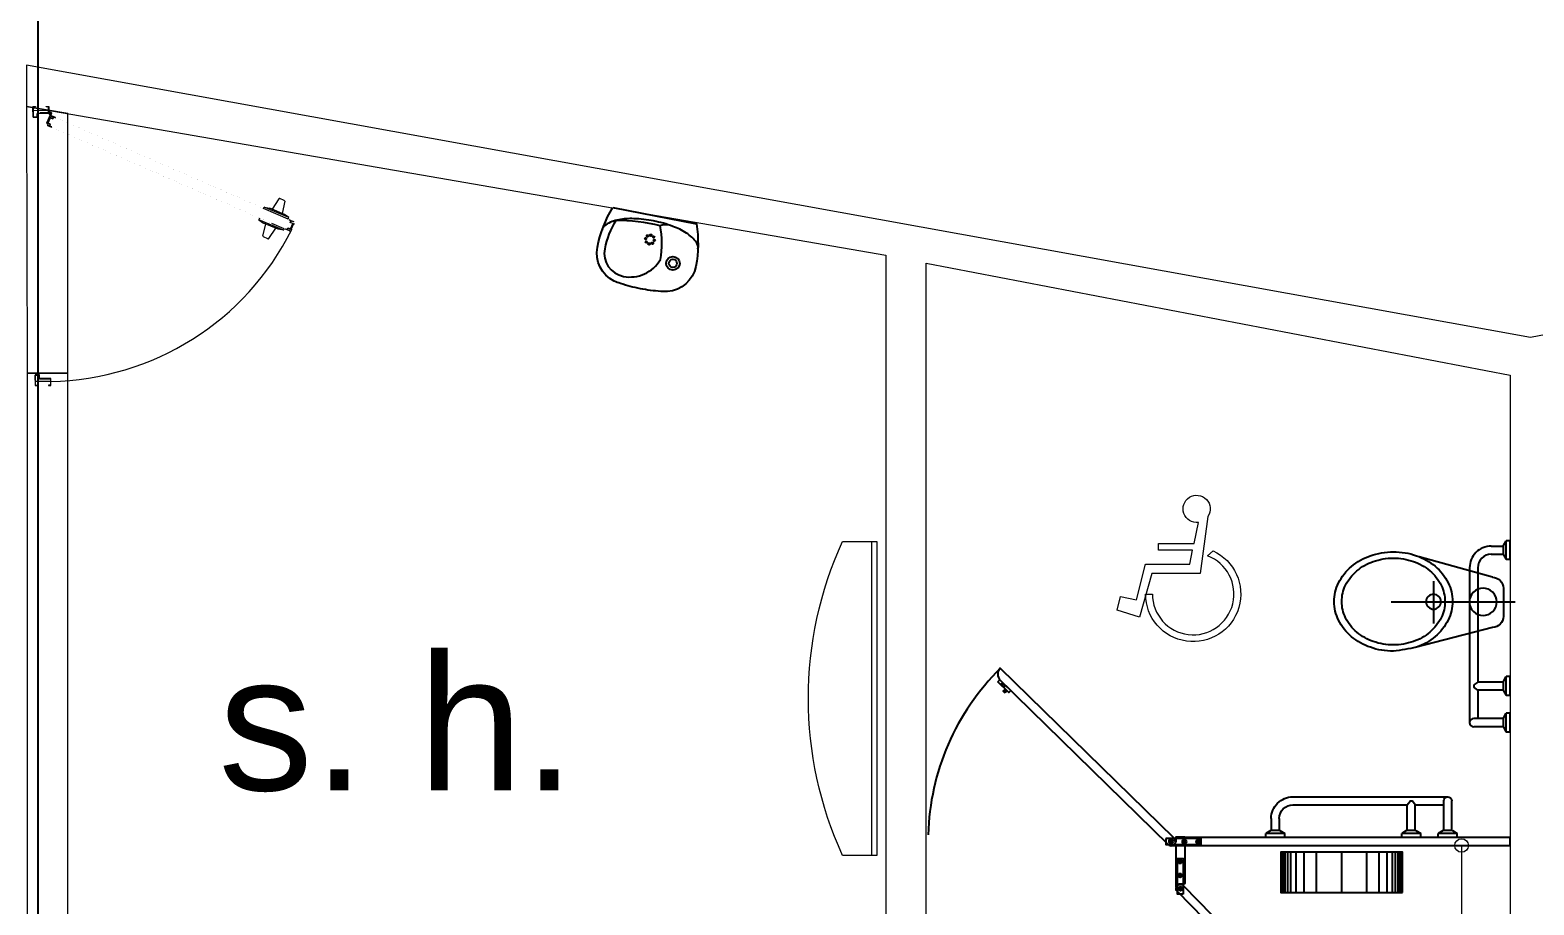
# Model space of a CAD drawing. Header units: millimetres. Extents: x 744843 to 745492, y 2520966 to 2521458.
# Drawn here: x 745448.26 to 745453.82, y 2521104.75 to 2521107.98 of the extents above; entities that cross this region are included whole.
import ezdxf

# ---------------------------------------------------------------- set-up
doc = ezdxf.new("R2010")
doc.units = ezdxf.units.MM
doc.header["$PDMODE"] = 35
doc.header["$PDSIZE"] = 1
doc.linetypes.add('HIDDEN', pattern=[9.524999999999999, 6.35, -3.175])
for name, color, linetype, lineweight in [('A_Cotas_Interiores', 8, 'Continuous', 20), ('A_Muebles', 8, 'Continuous', 20), ('A_Muros', 30, 'Continuous', 20), ('A_Proyecciones', 192, 'HIDDEN', 20), ('A_Puertas', 8, 'Continuous', 0), ('A_Textos', 4, 'Continuous', 20)]:
    doc.layers.add(name, color=color, linetype=linetype, lineweight=lineweight)
for name, color, linetype in [('A_Ejes', 8, 'Continuous'), ('A_Mamparas de Baño', 43, 'Continuous'), ('A_Muebles_fijos', 8, 'Continuous')]:
    doc.layers.add(name, color=color, linetype=linetype)
doc.styles.add('escal 300', font='arial.ttf', dxfattribs={"height": 0.5})
doc.dimstyles.new('EJES', dxfattribs={"dimtxt": 0.25, "dimasz": 0.25, "dimexe": 0.5, "dimexo": 0.25, "dimgap": 0.01, "dimtad": 0, "dimtih": 1, "dimtoh": 1, "dimzin": 4, "dimdsep": 46, "dimtxsty": 'Standard', "dimblk": 'ORIGIN', "dimcen": 0.09, "dimclrd": 8, "dimclre": 8, "dimclrt": 4, "dimadec": 1, "dimazin": 0, "dimtfac": 1, "dimtofl": 0, "dimtmove": 2, "dimatfit": 3, "dimfxl": 0.15, "dimtolj": 1, "dimtzin": 0, "dimlwd": -1, "dimlwe": -1, "dimarcsym": 0})

# ---------------------------------------------------------------- blocks, each defined once
blk = doc.blocks.new('WC')
at = {"layer": 'A_Muebles_fijos'}
for p, q in [((0.0406592193030519, 0.09327516666904978), (0.3108065782435005, 0.1689798654691591)), ((0.2583195261104265, 0.07858159681142263), (0.258155457486282, -0.07724559624387928)), ((-0.04376726034388416, 0.001434195873448174), (0.4149792343814624, 0.000951187073373716)), ((5.477764352686265e-05, 0.05275613904756449), (-5.477764352694592e-05, -0.05129602158616342)), ((0.04046425006526984, -0.09190046324568846), (0.3260795185196911, -0.1662715183634967))]:
    blk.add_line(p, q, dxfattribs=at)
for centre, major_axis, ratio, start_param, end_param in [((0.3936941331339767, -0.03482753472111233), (0.1555760328729452, 0.1555760328729452), 0.9999999913887098, 1.119340407866279, 1.483254539749225), ((0.4065389733732445, -0.07185123619332023), (0.1832865396773095, 0.1832865396773095), 0.9999999968286647, 0.7843452771556515, 1.119340405751284), ((0.4065389733732445, -0.07185123619332023), (0.1832865382600372, 0.1832865382600372), 0.9999999988987636, 0.4493501469668698, 0.7843452761206043), ((0.4194617486937204, -0.03485466519544878), (-0.1555760323957659, 0.1555760323957659), 0.9999999943684958, -1.485360315215316, -1.121446182339457), ((0.3739110608148621, -0.0112378002674044), (0.1338062646021851, 0.1338062646021851), 0.9999999979794557, 1.48325453886102, 1.897220916489769), ((0.3782568175956839, -0.009225201240620096), (-0.116827209371956, 0.116827209371956), 0.9999999996009404, -0.08693383875372485, 0.3269138086451402), ((0.3954117303801467, -0.02965582525997468), (-0.1356912151719567, 0.1356912151719568), 0.9999999990756723, -0.4510725355538303, -0.08693383889264572), ((0.4065496406547026, -0.06171980410057165), (-0.1596927958941702, 0.1596927958941702), 0.9999999985112853, -0.7864510518725603, -0.4510725356487646), ((0.4065496406547026, -0.06171980410057165), (0.1596927959293301, 0.1596927959293301), 0.9999999998339548, 0.448966759555751, 0.7843452757497144), ((0.4177550456806784, -0.02967935023537882), (0.1356912151177427, 0.1356912151177427), 0.9999999897916193, 0.08482806378889209, 0.4489667633101463), ((0.43495294272725, -0.00928489599085458), (-0.1168272097376902, 0.1168272097376902), 0.9999999971155697, 4.383369397565613, 4.797217043435799), ((0.4392944518040167, -0.0113066416530595), (-0.1338062644228365, 0.1338062644228365), 0.9999999991559471, 4.383858614643572, 4.797824992432891), ((0.04061651231313586, 0.05271343208675228), (-0.02868149353144899, 0.02868149353144899), 0.99999999767963, -0.7864510528173303, 0.7843452770169601), ((0.3433513184281764, 0.003863939287261586), (-0.1097027335683897, 0.1097027335683897), 0.9999999997562181, 0.3264245905463146, 0.7843452754941169), ((0.3517550219403346, 0.00385509114072613), (-0.09592937184925981, 0.09592937184925984), 0.9999999993349574, 0.3269138088074341, 0.7843452757443146), ((0.4614822237781481, 0.003739560691760402), (-0.09592937199169635, 0.0959293719916964), 0.9999999993788391, 3.925937929312166, 4.383369396296293), ((0.4698859272612025, 0.003730712545224946), (-0.1097027336564993, 0.1097027336564994), 0.9999999992042511, 3.92593792936009, 4.383858614149694), ((0.07546343455032907, 0.002334020769344192), (0.01904567512974609, 0.01904567512974609), 0.9999999969437859, 2.29216023939216e-09, 6.283185309471746), ((0.3433513184281764, 0.003863939287261586), (-0.1097027336416219, 0.109702733641622), 0.9999999992025753, 0.7843452757709377, 1.242265960643167), ((0.3517550219403346, 0.00385509114072613), (0.0959293718429067, 0.09592937184290669), 0.9999999988332957, 2.355141601623339, 2.812573068954697), ((0.2582399682869436, 0.003020108880595784), (-0.01940852226107381, 0.01940852226107382), 0.9999999970009227, 4.712388978885151, 10.99557428606474), ((0.4614822237781481, 0.003739560691760402), (0.09592937202109879, 0.09592937202109877), 0.9999999996812432, 5.039302788123447, 5.496734255637105), ((0.4698859272612025, 0.003730712545224946), (-0.1097027335149631, 0.1097027335149631), 0.9999999993706251, 3.468017244253223, 3.925937929276904), ((0.04050695702608205, -0.05133872854697563), (-0.02868149355325815, 0.02868149355325815), 0.9999999997456848, 0.7843452759846907, 2.355141602526028), ((0.3739427939144661, 0.01890129336913071), (0.1338062642621465, 0.1338062642621465), 0.9999999983652426, 2.813062286539549, 3.227028665452437), ((0.3782843029912328, 0.01687954770692579), (0.1168272094052413, 0.1168272094052413), 0.9999999991285307, 2.812573068989725, 3.226420716957982), ((0.3954822000087005, 0.03727400206786535), (-0.1356912155599463, 0.1356912155599464), 0.9999999975892566, 1.655624390025488, 2.019763085370978), ((0.4178255153092322, 0.03725047709246121), (-0.1356912152448646, 0.1356912152448646), 0.9999999989022021, 2.690520117912109, 3.054658814408185), ((0.4349804281227989, 0.01681985307310663), (0.1168272097048319, 0.1168272097048319), 0.9999999975583393, 4.625455141423581, 5.039302787534082), ((0.4393261849036207, 0.01883245198347561), (0.133806264363742, 0.133806264363742), 0.9999999993430027, 4.624847192727369, 5.038813570977103), ((0.3937754970247624, 0.04244931691151999), (0.1555760314809, 0.1555760314809), 0.9999999966326925, 3.227028665934461, 3.590942801391618), ((0.5364619773608865, 0.842021956893736), (-0.7283366307909108, 0.7283366307909109), 0.9999999907021602, 2.145677627044654, 2.229610440056562), ((0.4066876050637802, 0.06931445593305818), (-0.159692796791373, 0.159692796791373), 0.9999999985371989, 2.019763085762261, 2.35514160160132), ((0.4066982723452383, 0.07944588802580677), (-0.1832865381940543, 0.1832865381940543), 0.9999999979639703, 2.355141601346871, 2.690136730501941), ((0.4066876050637802, 0.06931445593305818), (-0.1596927964754583, 0.1596927964754584), 0.9999999999735457, 2.355141602319492, 2.690520118345571), ((0.4195431125845061, 0.04242218655359886), (-0.1555760314498243, 0.1555760314498243), 0.9999999965482356, 2.69013672992562, 3.054050865493487)]:
    blk.add_ellipse(centre, major_axis=major_axis, ratio=ratio, start_param=start_param, end_param=end_param, dxfattribs=at)
blk.add_ellipse((0.07546343455032907, 0.002334020769344192), major_axis=(0.03571064080460928, 0.03571064080460928), ratio=0.9999999983700192, dxfattribs=at)
blk = doc.blocks.new('minusba')
at = {"layer": 'A_Muebles', "color": 0, "linetype": 'ByBlock'}
for points in [[(0.8361395968942746, 0.8603458514745106), (0.7761295835390909, 1.100139858120011), (0.4785206020521917, 1.100139858120011), (0.4590342513055905, 1.193578466628965), (0.6872333942637834, 1.193578466628965), (0.6872333942637834, 1.239139095870458), (0.4495327142450232, 1.239139095870458), (0.4200718095074178, 1.38040648758962, 4.631738532974613), (0.3562330627832534, 1.42025175053669), (0.4089496713149945, 1.038362419119815), (0.733614014755247, 1.038362419119815), (0.8147801006153133, 0.7449195838688722), (0.9655171172125723, 0.7912526631190189), (0.9423268069668422, 0.8839188216193192)], [(0.7289302918064582, 0.8993631813693681, -1.909263801155615), (0.3591765149620186, 1.15551042652057), (0.3222213645447244, 1.189484972145639, 1.829457948235639), (0.774530291806458, 0.8993631813693681)]]:
    blk.add_lwpolyline(points, format="xyb", close=True, dxfattribs=at)
blk = doc.blocks.new('Porta_rollo_planta')
at = {"layer": 'A_Muebles_fijos'}
for p, q in [((0.004294411046430469, -0.1499999999068677), (0.004294411279261112, -4.656612873077393e-10)), ((0.009457122418098152, -0.1499999999068677), (0.009457122650928795, -4.656612873077393e-10)), ((0.01655583677347749, -0.1499999999068677), (0.01655583700630814, -4.656612873077393e-10)), ((0.02623588847927749, -0.1499999999068677), (0.02623588871210814, -4.656612873077393e-10)), ((0.03720664547290653, -0.1499999999068677), (0.03720664570573717, -4.656612873077393e-10)), ((0.0565667855553329, -0.1499999999068677), (0.05656678578816354, -4.656612873077393e-10)), ((0.08689768251497298, -0.1499999999068677), (0.08689768274780363, -4.656612873077393e-10)), ((0.1320713059976697, -0.1499999999068677), (0.1320713062305003, -4.656612873077393e-10)), ((0.2250000000931323, -0.1499999999068677), (0.2250000003259629, -4.656612873077393e-10)), ((0.3179286941885948, -0.1499999999068677), (0.3179286939557642, -4.656612873077393e-10)), ((0.3631023176712915, -0.1499999999068677), (0.3631023174384609, -4.656612873077393e-10)), ((0.3934332146309316, -0.1499999999068677), (0.393433214398101, -4.656612873077393e-10)), ((0.412793354713358, -0.1499999999068677), (0.4127933544805273, -4.656612873077393e-10)), ((0.423764111706987, -0.1499999999068677), (0.4237641114741564, -4.656612873077393e-10)), ((0.433444163412787, -0.1499999999068677), (0.4334441631799564, -4.656612873077393e-10)), ((0.4405428777681664, -0.1499999999068677), (0.4405428775353357, -4.656612873077393e-10)), ((0.445705589139834, -0.1499999999068677), (0.4457055889070034, -4.656612873077393e-10))]:
    blk.add_line(p, q, dxfattribs=at)
at = {"layer": 'A_Muebles_fijos', "ltscale": 0.0065}
blk.add_lwpolyline([(0.4500000000698492, -0.1499999999068677), (0.4500000000698492, 0), (0, 0), (0, -0.1499999999068677)], close=True, dxfattribs=at)
blk = doc.blocks.new('A$C69177A60')
at = {"layer": 'A_Muebles_fijos'}
for p, q in [((-1.384790948577574e-09, 0.7069999997363539), (-1.384790948577574e-09, 0.6369999997364175)), ((-1.384790948577574e-09, 0.7069999997363539), (0.01499999861508172, 0.7069999997363539)), ((0.02499999861507263, 0.6889999997363248), (0.01499999861508172, 0.7069999997363539)), ((0.01499999861508172, 0.7069999997363539), (0.01499999861508172, 0.6369999997364175)), ((0.02499999861507263, 0.6889999997363248), (0.02499999861507263, 0.686999999736372)), ((0.02499999861507263, 0.686999999736372), (0.02499999861507263, 0.6569999997363993)), ((0.02499999861507263, 0.686999999736372), (0.1349999986152, 0.686999999736372)), ((0.1499999986150726, 0.09999999973638296), (0.1499999986150726, 0.671999999736272)), ((-1.384790948577574e-09, 0.6369999997364175), (0.01499999861508172, 0.6369999997364175)), ((0.02499999861507263, 0.6549999997364466), (0.01499999861508172, 0.6369999997364175)), ((0.02499999861507263, 0.6569999997363993), (0.02499999861507263, 0.6549999997364466)), ((0.02499999861507263, 0.6569999997363993), (0.1349999986152, 0.6569999997363993)), ((0.1199999986150999, 0.5519999997363811), (0.1199999986150999, 0.6569999997363993)), ((-1.38480515943229e-09, 0.571999999736363), (0.01499999861506751, 0.571999999736363)), ((-1.38480515943229e-09, 0.571999999736363), (-1.38480515943229e-09, 0.5019999997364266)), ((0.02499999861505842, 0.5539999997363338), (0.01499999861506751, 0.571999999736363)), ((0.01499999861506751, 0.571999999736363), (0.01499999861506751, 0.5019999997364266)), ((-1.38480515943229e-09, 0.5019999997364266), (0.01499999861506751, 0.5019999997364266)), ((0.02499999861505842, 0.5199999997364557), (0.01499999861506751, 0.5019999997364266)), ((0.02499999861505842, 0.5539999997363338), (0.02499999861505842, 0.5519999997363811)), ((0.02499999861505842, 0.5519999997363811), (0.02499999861505842, 0.5219999997364084)), ((0.02499999861507263, 0.5519999997363811), (0.1199999986150999, 0.5519999997363811)), ((0.02499999861505842, 0.5219999997364084), (0.02499999861505842, 0.5199999997364557)), ((0.02499999861507263, 0.5219999997364084), (0.1199999986150999, 0.5219999997364084)), ((0.1199999986150999, 0.5519999997363811), (0.1338262327371069, 0.5413912201445328)), ((0.1199999986150999, 0.5219999997364084), (0.1338262327371069, 0.5326087793282568)), ((0.1199999986150999, 0.09999999973638296), (0.1199999986150999, 0.5219999997364084)), ((0.1349999986152, 0.5349888778412151), (0.1349999986152, 0.5390111216315745)), ((-1.38480515943229e-09, 0.06999999973641025), (-1.38480515943229e-09, -2.63526089838706e-10)), ((-1.38480515943229e-09, 0.06999999973641025), (0.01499999861506751, 0.06999999973641025)), ((0.01499999861506751, 0.06999999973641025), (0.01499999861506751, -2.63526089838706e-10)), ((0.02499999861505842, 0.05199999973638114), (0.01499999861506751, 0.06999999973641025)), ((0.02499999861505842, 0.01799999973650301), (0.01499999861506751, -2.63526089838706e-10)), ((0.02499999861505842, 0.05199999973638114), (0.02499999861505842, 0.04999999973642844)), ((0.02499999861505842, 0.04999999973642844), (0.02499999861505842, 0.01999999973645572)), ((0.06999999861514539, 0.04999999973642844), (0.02499999861507263, 0.04999999973642844)), ((0.02499999861505842, 0.01999999973645572), (0.02499999861505842, 0.01799999973650301)), ((0.06999999861514539, 0.01999999973645572), (0.02499999861507263, 0.01999999973645572)), ((-1.38480515943229e-09, -2.63526089838706e-10), (0.01499999861506751, -2.63526089838706e-10))]:
    blk.add_line(p, q, dxfattribs=at)
for centre, radius, start, end in [((0.1349999986152, 0.671999999736272), 0.01500000000000047, 270, 90), ((0.1319999986152709, 0.5390111216315745), 0.003, 0, 52.50120762648925), ((0.1319999986152709, 0.5349888778412151), 0.003, 307.4987923735108, 0), ((0.06999999861514539, 0.09999999973638296), 0.08, 270, 0), ((0.06999999861514539, 0.09999999973638296), 0.05, 270, 0)]:
    blk.add_arc(centre, radius, start, end, dxfattribs=at)
blk = doc.blocks.new('_Origin')
at = {"color": 0, "linetype": 'ByBlock', "lineweight": -2}
blk.add_line((0, 0), (-1, 0), dxfattribs=at)
blk.add_circle((0, 0), 0.5, dxfattribs=at)
blk = doc.blocks.new('*D163')
at = {"layer": 'A_Cotas_Interiores', "color": 8, "transparency": 16777216}
for p, q in [((745453.7039063846, 2521104.970897268), (745453.4991853837, 2521104.970897268)), ((745453.5491853837, 2521104.920897268), (745453.5491853837, 2521104.610897269)), ((745453.5491853837, 2521104.205897269), (745453.5491853837, 2521104.515897269)), ((745453.7039063792, 2521104.155897269), (745453.4991853837, 2521104.155897269))]:
    blk.add_line(p, q, dxfattribs=at)
at = {"layer": 'Defpoints', "color": 0, "transparency": 16777216}
for p in [(745453.7289063847, 2521104.970897268), (745453.5491853837, 2521104.155897269), (745453.7289063792, 2521104.155897269)]:
    blk.add_point(p, dxfattribs=at)
at = {"layer": 'A_Cotas_Interiores', "color": 8, "transparency": 16777216, "xscale": 0.05, "yscale": 0.05, "zscale": 0.05}
for p, rotation in [((745453.5491853837, 2521104.970897268), 90), ((745453.5491853837, 2521104.155897269), 270)]:
    blk.add_blockref('_Origin', p, dxfattribs=dict(at, rotation=rotation))
at = {"layer": 'A_Cotas_Interiores', "color": 4, "transparency": 16777216, "insert": (745453.5491853833, 2521104.563397269), "char_height": 0.075, "attachment_point": 5}
blk.add_mtext('\\A1;.81', dxfattribs=at)
blk = doc.blocks.new('puerta 100')
at = {"layer": 'A_Puertas'}
for p, q in [((0.4120611916920267, 0.8882265195788184), (0.4101948860610269, 0.8890385493328893)), ((0.3387263960435449, 0.8689334043445662), (0.331663605805064, 0.8527008344793752)), ((0.333004574814677, 0.8485337449141693), (0.3704279615572587, 0.8240962625317968)), ((0.3416515155887405, 0.8704941694423097), (0.386402307956758, 0.8608104866190056)), ((0.4021821689993604, 0.8857602429835454), (0.36270717427749, 0.7950339748226491)), ((0.3900099288883437, 0.8691019622090552), (0.3665986211644006, 0.8152952277168787)), ((0.4077200989056494, 0.8833506896938247), (0.368245104183779, 0.7926244220129917)), ((0.4021821689993604, 0.8857602429835454), (0.3900099288883437, 0.8691019622090552)), ((0.4077200989056494, 0.8833506896938247), (0.4021821689993604, 0.8857602429835454)), ((0.4487855609544774, 0.8654831057587237), (0.4093105535109326, 0.7747568428785224)), ((0.4448941107071245, 0.8452218528644941), (0.4214827960222653, 0.7914151212526966)), ((0.4432476346486623, 0.8678926604886339), (0.4232895983018212, 0.8220226569773305)), ((0.4788760105435996, 0.8107877867968428), (0.4412864891754598, 0.8369303772744445)), ((0.4487855608344616, 0.8654831057587237), (0.4433342817325875, 0.8678549572863838)), ((0.4436532894783107, 0.8722259196039943), (0.4448974927522473, 0.8716845667546559)), ((0.4487855609544774, 0.8654831057587237), (0.4448941107071245, 0.8452218528644941)), ((0.36270717427749, 0.7950339748226491), (0.3665986211644006, 0.8152952277168787)), ((0.368245104183779, 0.7926244220129917), (0.36270717427749, 0.7950339748226491)), ((0.4093105535109326, 0.7747568428785224), (0.4214827960222653, 0.7914151212526966)), ((0.4687020679955016, 0.7894917610725485), (0.425312119612912, 0.8002161637486258)), ((0.4797279157858227, 0.8075836382076607), (0.4726651230270101, 0.7913510693025959)), ((0.4037726238446752, 0.7771663966483063), (0.4093105535109326, 0.7747568428785224)), ((0, 0.000844227937386211), (0, -0.05543763455502766)), ((0.007892104307400812, 0.00357431125318267), (0.007892104307400812, 0.001754255869339425)), ((0.007892104307400812, 0.000844227937386211), (0.007892104307400812, -0.02997718457631844)), ((0.009173524479583368, 0.002770601474132738), (0.009173524479583368, 0.001754255869339425)), ((0.009173524479583368, 0.000844227937386211), (0.009173524479583368, -0.02997718457631844)), ((0.01628814485961015, 0.00648995483121307), (0.04602976229771511, -0.00645062160322961)), ((0.01637241563078055, 0.007850749130101552), (0.04654101182505028, -0.005275605515260055)), ((0.02630189608436885, 0.02692096382763583), (0.01973031981627351, 0.01181736238992092)), ((0.02108501827286691, 0.0123506136929866), (0.0239600835502455, 0.01895843953201452)), ((0.0239600835502455, 0.01895843953201452), (0.0296239337893491, 0.01649409855149456)), ((0.02437080640691458, 0.01990241465187565), (0.02724587168429316, 0.02651024049090357)), ((0.03097863272600567, 0.01702734985456025), (0.02437080640691458, 0.01990241465187565)), ((0.0296239337893491, 0.01649409855149456), (0.02469525134824601, 0.005166397113160992)), ((0.02469525134824601, 0.005166397113160992), (0.04640667862498884, -0.004280243952249741)), ((0.02724587168429316, 0.02651024049090357), (0.02600166793029333, 0.02705159334024204)), ((0.02724587168429316, 0.02651024049090357), (0.02630189608436885, 0.02692096382763583)), ((0.02687139695836711, 0.007587598655948938), (0.03097863272600567, 0.01702734985456025)), ((0.04669487447545086, -0.001037595255934083), (0.02687139695836711, 0.007587598655948938)), ((0.04640667862498884, -0.004280243952249741), (0.05133536106609193, 0.00704745748608383)), ((0.05080210928296306, 0.008402155942677226), (0.04669487447545086, -0.001037595255934083)), ((0.05740993512199098, 0.005527091145361825), (0.05080210928296306, 0.008402155942677226)), ((0.05133536106609193, 0.00704745748608383), (0.05699921178525871, 0.004583116025500694)), ((0.05699921178525871, 0.004583116025500694), (0.05412414698794331, -0.00202470933346404)), ((0.05465739877107217, -0.003379408270120618), (0.06122897503916751, 0.01172419364765748)), ((0.06028499991930638, 0.01213491698438974), (0.05740993512199098, 0.005527091145361825)), ((0.06028499991930638, 0.01213491698438974), (0.06152920367330621, 0.01159356365498809)), ((0.06122897503916751, 0.01172419364765748), (0.06028499991930638, 0.01213491698438974)), ((0.9999994890639541, 0.0008980420600507707), (0.9999994890639541, -0.0553838204323631)), ((0.007892104307400812, -0.02997718457631844), (0.007995050016444984, -0.03008013028536261)), ((0.007995050016444984, -0.03008013028536261), (0.00907057925060238, -0.03008013028536261)), ((0.00907057925060238, -0.03008013028536261), (0.009173524479583368, -0.02997718457631844)), ((0.04616523180733022, -0.006397296184885131), (0.04659433676333158, -0.005411075024875167)), ((0.04659433676333158, -0.005411075024875167), (0.04654101182505028, -0.005275605515260055))]:
    blk.add_line(p, q, dxfattribs=at)
at = {"layer": 'A_Puertas', "const_width": 5.097994788716439e-05}
for points in [[(0.02283751148461681, 0.01378374103187901), (0.02162352866810007, 0.01099361765400036, -1), (0.01976416091021804, 0.01180262829071468), (0.4036520377339162, 0.8730878116006091), (0.4162756025253498, 0.9021008342658123, -1), (0.4181349712433582, 0.9012918231490348), (0.4169209884268414, 0.8985016997711561), (0.4173417090793554, 0.89831864447861), (0.4185556918958721, 0.9011087678564886, 0.9999999999999999), (0.4158548818728359, 0.9022838900384216), (0.4032313170814023, 0.8732708673732184), (0.01934343977764096, 0.011985684063324, 0.9999999999999999), (0.02204424980067715, 0.01081056188139105), (0.02325823213713071, 0.01360068525926969)], [(0.05397816505475143, 0.0002344440015935435), (0.05276418271829787, -0.002555679376285098, 1), (0.0546235509562431, -0.003364690493062596), (0.4385114282600044, 0.8579204928168318), (0.4511349930514381, 0.886933515482035, 1), (0.4492756243334297, 0.8877425265988125), (0.4480616419969761, 0.8849524032209338), (0.4476409213444622, 0.88513545851348), (0.4488549036809157, 0.8879255823714218, -0.9999999999999999), (0.4515557141840151, 0.8867504597094257), (0.4389321489125184, 0.8577374370442225), (0.05504427160875699, -0.003547746265671914, -0.9999999999999999), (0.05234346206578398, -0.002372624083738964), (0.05355744440223754, 0.000417499774202861)]]:
    blk.add_lwpolyline(points, format="xyb", close=True, dxfattribs=at)
at = {"layer": 'A_Puertas'}
for points in [[(0.4440277637241735, 0.8911485609588858), (0.4242042862070898, 0.8997737548707688), (0.4200970509195144, 0.8903340041522207), (0.4134892250804865, 0.8932090684694729), (0.4106141607632343, 0.8866012431105081), (0.4096701851633099, 0.8870119664472405), (0.4162417623915317, 0.9021155683650185, -2.414213562373095), (0.4167750132145341, 0.900760869428362), (0.4138999488972819, 0.8941530440693972), (0.4195637996164487, 0.891688702608814), (0.4253139287310163, 0.9049043542868699), (0.4262579038508775, 0.9044936304700745), (0.4254364566973498, 0.9026056802303523), (0.4452599342144335, 0.8939804863184692), (0.4460813813679612, 0.8958684365581915), (0.4470253560077592, 0.8954577132214592), (0.4412752264131283, 0.8822420615434033), (0.4469390776123583, 0.8797777205628834), (0.4498141419296106, 0.8863855464019114, -2.414213562373095), (0.4511688408662671, 0.886918797704977), (0.4445972645981718, 0.8718151962672621), (0.4436532894783107, 0.8722259196039943), (0.4465283537955629, 0.8788337454430223), (0.439920527956535, 0.8817088102403376)], [(-0.01529398441468318, -0.007440317940619802), (-0.01529398441468318, 0.0007394018208550454, -0.414213562373095), (-0.01427151944449882, 0.001761866791039401), (0.009173524479583368, 0.001761866791039401, -0.414213562373095), (0.01019598944976772, 0.0007394018208550454), (0.01019598944976772, -0.03901922551089341, 0.414213562373095), (0.01121845490001526, -0.04004169048107777), (0.02344790990128345, -0.04004169048107777, -0.414213562373095), (0.02447037535153099, -0.04106415545126212), (0.02447037535153099, -0.05533280891855968, -0.414213562373095), (0.02344790990128345, -0.05635527388874403), (-0.01427151944449882, -0.05635527388874403, -0.414213562373095), (-0.01529398441468318, -0.05533280891855968), (-0.01529398441468318, -0.04715308915708483), (-0.0143763450809668, -0.04715308915708483), (-0.0143763450809668, -0.05533280891855968, 0.4142135623648038), (-0.01427151944449882, -0.05543763455502766), (0.02344790990128345, -0.05543763455502766, 0.4142135623648037), (0.02355273601781462, -0.05533280891855968), (0.02355273601781462, -0.04106415545126212, 0.4142135623648036), (0.02344790990128345, -0.04095932933473095), (0.01121845490001526, -0.04095932933473095, -0.4142135623735431), (0.009278350596114534, -0.03901922551089341), (0.009278350596114534, 0.0007394018208550454, 0.4142135623648038), (0.009173524479583368, 0.000844227937386211), (-0.01427151944449882, 0.000844227937386211, 0.4142135623648038), (-0.0143763450809668, 0.0007394018208550454), (-0.0143763450809668, -0.007440317940619802)], [(1.015293473478637, -0.007386503337892058), (1.015293473478637, 0.0007932164235827879, 0.414213562373095), (1.01427100802839, 0.001815681393767144), (0.9908259641043075, 0.001815681393767144, 0.414213562373095), (0.9898034991341231, 0.0007932164235827879), (0.9898034991341231, -0.03896541090816567, -0.414213562373095), (0.9887810341639388, -0.03998787587835002), (0.9765515786826074, -0.03998787587835002, 0.414213562373095), (0.975529113712423, -0.04101034084853437), (0.975529113712423, -0.05527899431583193, 0.414213562373095), (0.9765515786826074, -0.05630145928601629), (1.01427100802839, -0.05630145928601629, 0.414213562373095), (1.015293473478637, -0.05527899431583193), (1.015293473478637, -0.04709927455435708), (1.014375834144921, -0.04709927455435708), (1.014375834144921, -0.05527899431583193, -0.4142135623648038), (1.01427100802839, -0.0553838204323631), (0.9765515786826074, -0.0553838204323631, -0.4142135623648037), (0.9764467530461394, -0.05527899431583193), (0.9764467530461394, -0.04101034084853437, -0.4142135623648036), (0.9765515786826074, -0.0409055152120664), (0.9887810341639388, -0.0409055152120664, 0.4142135623735431), (0.9907211384678395, -0.03896541090816567), (0.9907211384678395, 0.0007932164235827879, -0.4142135623648038), (0.9908259641043075, 0.0008980420600507707), (1.01427100802839, 0.0008980420600507707, -0.4142135623648038), (1.014375834144921, 0.0007932164235827879), (1.014375834144921, -0.007386503337892058)]]:
    blk.add_lwpolyline(points, format="xyb", close=True, dxfattribs=at)
blk.add_circle((0.01123808948419143, 0.007485699004580068), 0.002058915064313975, dxfattribs=at)
for centre, radius, start, end in [((-0.01322398917538297, -0.007288200319888663), 1.013270064710449, 0.514789719466667, 63.01507924801138), ((0.3350647630832475, 0.8514960199095233), 0.003608247422680413, 160.4939884755998, 235.1823521468592), ((0.3411004808251314, 0.8680054450926094), 0.002548997394358219, 77.5154119334378, 158.6509511256024), ((0.4694652001939945, 0.7930183853838862), 0.003608247422680413, 257.7899286922245, 332.4782923605218), ((0.4774306612761365, 0.8086881786200805), 0.002548997394358219, 334.321329709266, 55.45686891582216), ((0.01123808948419143, 0.007485699004580068), 0.005147287660784938, 246.3531889063212, 229.4547637067426), ((0.02067429493613464, 0.01140663857312547), 0.001029457532156416, 156.4861441117623, 66.48614411176237), ((0.05371342365121105, -0.002968684933388353), 0.001029457532156874, 66.48614411176237, 336.4861441117624)]:
    blk.add_arc(centre, radius, start, end, dxfattribs=at)
blk = doc.blocks.new('BEB-P')
at = {"layer": 'A_Muebles_fijos'}
for points in [[(-0.1575000000000273, -0.01500002748883844), (0.1575000000000273, -0.01500002748883844, -0.08788075009800693), (0.1850989027225864, -0.1702364088299646, -0.3395413722652825), (0.1000000000000227, -0.2811035922507017, -0.01882301147622904), (0.07589087410923412, -0.2851349303251141, -0.03202037803790784), (0, -0.2900000274888725, -0.03202037803806578), (-0.07589087410974571, -0.2851349303250572, -0.01882301147593554), (-0.1000000000001933, -0.2811035922506449, -0.3395413722652825), (-0.1850989027225864, -0.1702364088299646, -0.08820160640529223)], [(0.05190394214457683, -0.1702364088299078, 0.09931861958612882), (0.02732244959145191, -0.04770643315220013, 0.05548715205487548), (-0.1377601281261036, -0.0600000274889112, 0.08882782836485088), (-0.1575000000000273, -0.1702364088299646, 0.4142135623730951), (-0.07033035119428632, -0.2574060576357056, 0.3200450575571855)]]:
    blk.add_lwpolyline(points, format="xyb", close=True, dxfattribs=at)
blk.add_lwpolyline([(0.1802664556113882, -0.1050000274888703, 0.2072966379919343), (0.1705770686562573, -0.08263349102395523, 0.09598369424120813), (0.1274676331833007, -0.05549730235640027, 0.05278194071559209), (0.0735672586573628, -0.04087189978383776, 0.03989505710311775), (0, -0.03499260223213696, 0.03989505710350225), (-0.0735672586573628, -0.04087189978389461, 0.0527819407160846), (-0.1274676331833007, -0.05549730235640027, 0.09598369424090815), (-0.1705770686563142, -0.08263349102395523, 0.2072966379908184), (-0.1802664556113882, -0.1050000274888703, 0.2072966379913018)], format="xyb", dxfattribs=at)
for centre, radius in [((-0.01624998429213065, -0.1050000028361637), 0.003), ((-0.01149047149181115, -0.09350951681113884), 0.003), ((1.287173745367909e-08, -0.08875000000000455), 0.003), ((0.0114904988967055, -0.09350951280015352), 0.003), ((0.01625001570789664, -0.1049999971638158), 0.003), ((-0.01149046748088267, -0.1164904871997123), 0.003), ((0, -0.121249999999975), 0.003), ((0.01149048979499412, -0.11649049630131), 0.003), ((0.1000000279250344, -0.1749999825467512), 0.025), ((0.1000000279250344, -0.1749999825467512), 0.015)]:
    blk.add_circle(centre, radius, dxfattribs=at)
blk.add_arc((0.06366122479573733, -0.1113532303205602), 0.07328998139676361, 95.73950199152941, 119.7239596050807, dxfattribs=at)

msp = doc.modelspace()

# ---------------------------------------------------------------- linework, layer by layer
at = {"layer": 'A_Ejes'}
msp.add_line((745448.2975547286, 2521057.851663143), (745448.2847879225, 2521172.93328813), dxfattribs=at)
at = {"layer": 'A_Mamparas de Baño', "color": 8}
for p, q in [((745451.8651716243, 2521105.562094018), (745451.8581822407, 2521105.554942199)), ((745451.8589646937, 2521105.537480001), (745451.8666265574, 2521105.545319929))]:
    msp.add_line(p, q, dxfattribs=at)
at = {"layer": 'A_Mamparas de Baño', "ltscale": 0.0065}
for points in [[(745452.465883862, 2521104.974918772, 1.037268795555563), (745452.4871668692, 2521104.997814332), (745451.8448545323, 2521105.625538226, 0.4142135623730951), (745451.8453621403, 2521105.581346967), (745452.4658838629, 2521104.974918773)], [(745452.4995307068, 2521104.800898308, -1.037268795555563), (745452.5224262665, 2521104.822181315), (745452.9409745812, 2521104.393905846, -0.4142135623730951), (745452.8967833224, 2521104.394413454), (745452.4995307077, 2521104.800898309)]]:
    msp.add_lwpolyline(points, format="xyb", dxfattribs=at)
at = {"layer": 'A_Mamparas de Baño', "color": 8}
for points in [[(745451.8368657599, 2521105.575774532), (745451.843855144, 2521105.58292635), (745451.884261779, 2521105.543437446), (745451.877272395, 2521105.536285627)], [(745451.8368657599, 2521105.575774532), (745451.8438551435, 2521105.582926349), (745451.8651716239, 2521105.562094017), (745451.8581822407, 2521105.554942199)], [(745452.4568349414, 2521104.996739672), (745452.4568349414, 2521104.97504175), (745452.5877197084, 2521104.97504175), (745452.5877197084, 2521104.996739672)], [(745452.5213516069, 2521104.791849387), (745452.4996536844, 2521104.791849387), (745452.4996536844, 2521104.922734154), (745452.5213516069, 2521104.922734154)]]:
    msp.add_lwpolyline(points, close=True, dxfattribs=at)
for points in [[(745451.8620091779, 2521105.534504665, -0.1359013355077227), (745451.8715124098, 2521105.541943292), (745451.8715124098, 2521105.541943292), (745451.863138583, 2521105.55012693, -0.1359013354759165), (745451.85592021, 2521105.540455337)], [(745451.8589646937, 2521105.537480001, 0.1296620222317562), (745451.8697679583, 2521105.542249878), (745451.863485158, 2521105.54838998, 0.1296619928803483), (745451.8589646937, 2521105.537480001)]]:
    msp.add_lwpolyline(points, format="xyb", close=True, dxfattribs=at)
at = {"layer": 'A_Mamparas de Baño', "color": 8, "ltscale": 0.0065}
for points in [[(745452.4828585491, 2521104.970897267), (745452.4828585491, 2521104.970897267), (745452.5267592022, 2521104.970897269), (745452.5267592022, 2521105.002147269), (745452.4963010286, 2521105.002147268, 0.4142135617568543), (745452.4938010287, 2521104.999647268), (745452.4938010282, 2521104.986524799)], [(745452.4938010282, 2521104.986524799, -0.3154250637633644), (745452.4828585491, 2521104.970897267)], [(745452.4955092014, 2521104.817872995), (745452.4955092011, 2521104.817872995), (745452.4955092022, 2521104.970897269), (745452.5267592022, 2521104.970897269), (745452.526759202, 2521104.831315475, -0.4142135617568543), (745452.5242592021, 2521104.828815475), (745452.5111367331, 2521104.828815474)], [(745452.5111367331, 2521104.828815474, 0.3154250637633644), (745452.4955092011, 2521104.817872995)]]:
    msp.add_lwpolyline(points, format="xyb", dxfattribs=at)
at = {"layer": 'A_Mamparas de Baño', "ltscale": 0.0065}
msp.add_lwpolyline([(745452.5267592022, 2521104.970897268), (745453.7289063847, 2521104.970897268), (745453.728906382, 2521105.000897268), (745452.5267592022, 2521105.000897268)], close=True, dxfattribs=at)
at = {"layer": 'A_Mamparas de Baño', "color": 8}
for centre, radius in [((745451.8538833763, 2521105.566134655), 0.004000000004656611), ((745452.4763660508, 2521104.986522268), 0.007436412641554412), ((745452.4763660508, 2521104.986522268), 0.004000000004656613), ((745452.5254215507, 2521104.985054556), 0.007436412641554412), ((745452.5254215507, 2521104.985054556), 0.004000000004656613), ((745452.5766906228, 2521104.985054556), 0.007436412641554412), ((745452.5766906228, 2521104.985054556), 0.004000000004656613), ((745452.50966649, 2521104.911705069), 0.007436412641554412), ((745452.50966649, 2521104.911705069), 0.004000000004656613), ((745452.50966649, 2521104.860435997), 0.007436412641554412), ((745452.50966649, 2521104.860435997), 0.004000000004656613), ((745452.5111342019, 2521104.811380497), 0.007436412641554412), ((745452.5111342019, 2521104.811380497), 0.004000000004656613)]:
    msp.add_circle(centre, radius, dxfattribs=at)
msp.add_arc((745452.4763660533, 2521104.986522267), 0.8974662606522527, 134.6605306169059, 178.4393019677476, dxfattribs=at)
at = {"layer": 'A_Muros'}
msp.add_lwpolyline([(745457.8093758976, 2521107.612198135), (745453.803906385, 2521106.846661974), (745448.249282787, 2521107.85320705), (745448.2492827871, 2521107.700476268), (745451.4224418872, 2521107.15144367), (745451.4224418872, 2521103.587612316), (745451.5724418875, 2521103.587612481), (745451.5724388331, 2521107.121662564), (745453.7289063849, 2521106.708307316), (745453.7289063849, 2521106.708307316), (745453.7289063847, 2521101.585022082), (745448.6011811319, 2521101.585022081), (745448.6011811319, 2521101.435022082), (745459.2312810066, 2521101.435022082)], dxfattribs=at)
at = {"layer": 'A_Muros', "ltscale": 0.0065}
msp.add_lwpolyline([(745448.4013263109, 2521101.834701687), (745448.4013263108, 2521103.612246046), (745450.5224422732, 2521103.612243673), (745450.5224422732, 2521103.762243672), (745448.4013263104, 2521103.762246047), (745448.4013263105, 2521106.715083781), (745448.2513263095, 2521106.71508378), (745448.2513263102, 2521104.01508378), (745444.1945814041, 2521104.01508378), (745444.1945814047, 2521103.865083782), (745445.3513263095, 2521103.86508378), (745445.3513263095, 2521103.287422489), (745445.5013263096, 2521103.287422489), (745445.5013263096, 2521103.865083781), (745448.2513263095, 2521103.86508378), (745448.2513263095, 2521101.834701687)], close=True, dxfattribs=at)
at = {"layer": 'A_Proyecciones'}
msp.add_lwpolyline([(745448.2513263095, 2521106.715083781), (745448.4013263105, 2521106.715083781), (745448.4013263105, 2521107.674169094), (745448.2492827871, 2521107.700476268)], close=True, dxfattribs=at)
at = {"layer": 'A_Puertas', "color": 8}
msp.add_line((745451.3699234708, 2521106.093725145), (745451.3699234708, 2521104.93469985), dxfattribs=at)
msp.add_lwpolyline([(745451.3899234708, 2521104.93469985), (745451.2633222729, 2521104.93469985, -0.2184614924248046), (745451.2633222729, 2521106.093725145), (745451.3899234708, 2521106.093725145)], format="xyb", close=True, dxfattribs=at)

# ---------------------------------------------------------------- block references
at = {"layer": 'A_Mamparas de Baño', "rotation": 180}
msp.add_blockref('A$C69177A60', (745453.7289063837, 2521106.096754231), dxfattribs=at)
at = {"layer": 'A_Mamparas de Baño', "xscale": -1, "rotation": 270}
msp.add_blockref('A$C69177A60', (745452.8261619073, 2521105.000897269), dxfattribs=at)
at = {"layer": 'A_Muebles_fijos', "rotation": 348.9025752543222}
msp.add_blockref('BEB-P', (745450.5720646821, 2521107.311908727), dxfattribs=at)
at = {"layer": 'A_Muebles_fijos', "xscale": -0.5505755040794611, "yscale": 0.5505755040794611, "zscale": 0.5505755043122917}
msp.add_blockref('minusba', (745452.8086245771, 2521105.404450953), dxfattribs=at)
at = {"layer": 'A_Muebles_fijos', "xscale": -1}
msp.add_blockref('WC', (745453.7039063848, 2521105.868311509), dxfattribs=at)
at = {"layer": 'A_Muebles_fijos'}
msp.add_blockref('Porta_rollo_planta', (745452.8815392654, 2521104.946938514), dxfattribs=at)
at = {"layer": 'A_Puertas', "color": 8, "rotation": 270.4355012670918}
msp.add_blockref('puerta 100', (745448.3296569793, 2521107.685182265), dxfattribs=at)

# ---------------------------------------------------------------- texts
at = {"layer": 'A_Textos', "ltscale": 0.1, "insert": (745449.6177978992, 2521105.67496501), "char_height": 0.5, "width": 2.873594021456528, "attachment_point": 2, "rotation": 359.9999999962106, "style": 'escal 300'}
msp.add_mtext('s. h.', dxfattribs=at)

# ---------------------------------------------------------------- dimensions: what is measured, and where the dimension line sits
at = {"layer": 'A_Cotas_Interiores'}
dim = msp.add_aligned_dim(p1=(745453.7289063847, 2521104.970897268), p2=(745453.7289063792, 2521104.155897269), distance=-0.1797209954820573, dimstyle='EJES', override={"dimtxt": 0.075, "dimasz": 0.05, "dimexe": 0.05, "dimexo": 0.025, "dimfxl": 1.25}, dxfattribs=at)
dim.commit()
dim.dimension.update_dxf_attribs({"geometry": '*D163', "text_midpoint": (745453.5491853833, 2521104.563397269)})

doc.saveas('drawing.dxf')
